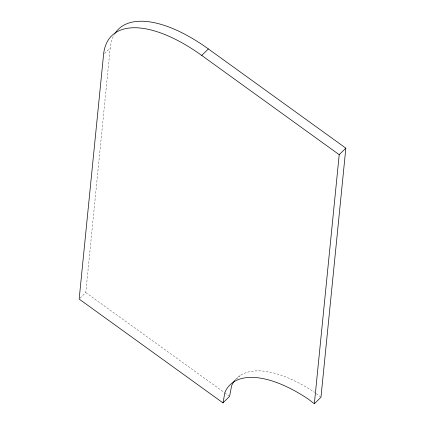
<?xml version="1.0" encoding="UTF-8"?>
<svg xmlns="http://www.w3.org/2000/svg" width="425" height="425" viewBox="0 0 425 425"><rect width="100%" height="100%" fill="white"/><g stroke="black" fill="none" stroke-linecap="round" stroke-linejoin="round"><path stroke-width="0.32" stroke-dasharray="2.12 1.59" d="M80.107 298.143L85.792 292.554L110.203 47.988A119.064 53.821 45.5 0 1 114.378 34.372M104.523 53.571L110.203 47.988M236.412 379.233L240.199 375.514M85.792 292.554L224.225 392.487M224.761 392.87L229.054 395.973M316.248 393.614L320.45 396.833M235.243 379.881A111.621 50.458 45.5 0 1 314.675 392.408"/><path stroke-width="0.64" d="M339.208 154.684L201.737 55.447A119.064 53.821 45.5 0 0 103.573 54.506L79.162 299.072L222.966 402.873L225.027 392.105A111.621 50.458 45.5 0 1 308.051 398.926L314.351 403.75L339.208 154.684L345.838 148.166L208.362 48.928A119.064 53.821 45.5 0 0 115.01 33.362M345.838 148.166L320.976 397.232L314.351 403.75M201.737 55.447L208.362 48.928M222.966 402.873L229.59 396.36L231.652 385.592A111.621 50.458 45.5 0 1 234.818 380.396"/></g></svg>
